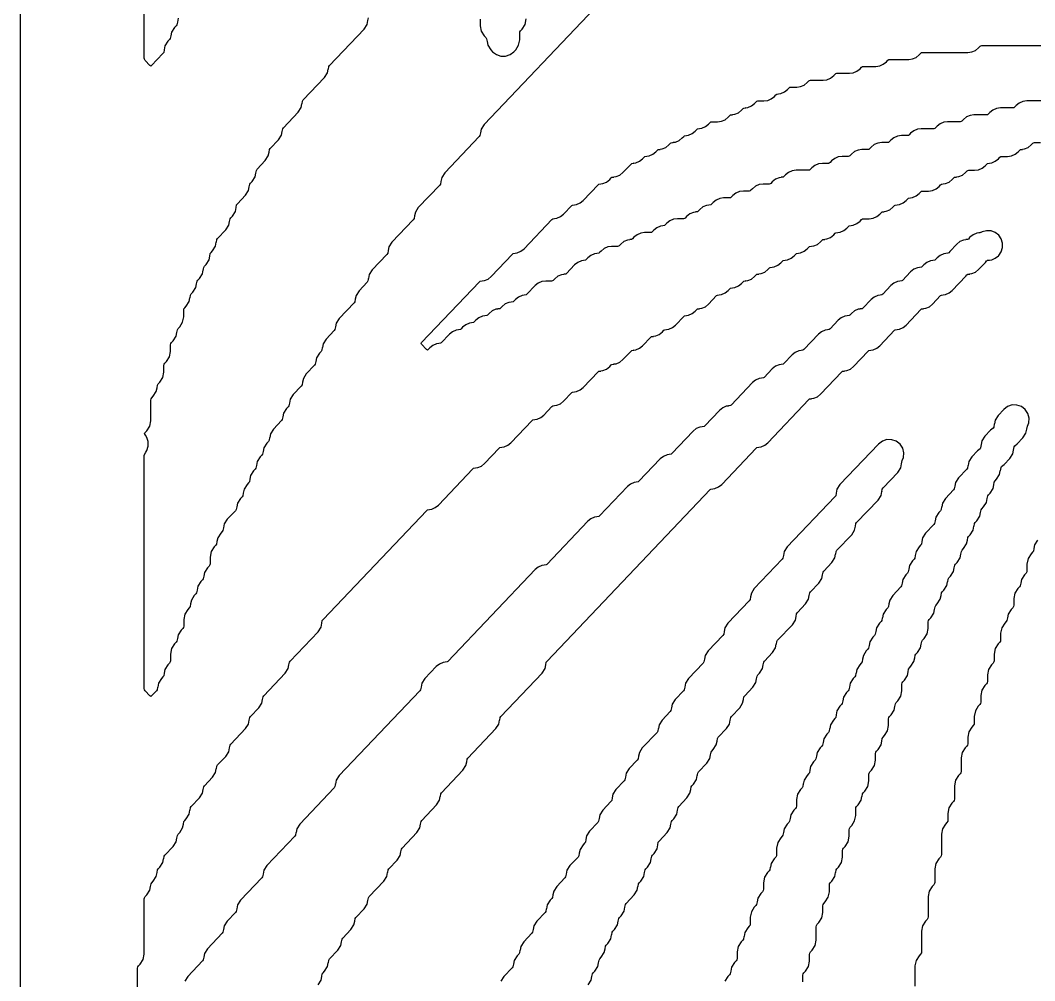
# Model space of a CAD drawing. Header units: millimetres. Extents: x 10 to 410, y 18 to 283.
# Drawn here: x 79 to 113.59, y 83.53 to 116.29 of the extents above; entities that cross this region are included whole.
import ezdxf

# ---------------------------------------------------------------- set-up
doc = ezdxf.new("R2010")
doc.units = ezdxf.units.MM
doc.layers.add('CUT', color=1, linetype='Continuous')

msp = doc.modelspace()

# ---------------------------------------------------------------- linework, layer by layer
at = {"layer": 'CUT'}
msp.add_lwpolyline([(129.134, 147), (121.134, 147), (121.134, 144), (100.134, 144), (100.134, 147), (92.134, 147), (92.134, 144), (79, 144), (79, 24), (92.134, 24), (92.134, 21), (100.134, 21), (100.134, 24), (121.134, 24), (121.134, 21), (129.134, 21), (129.134, 24), (142.2679, 24), (142.2679, 144), (129.134, 144)], close=True, dxfattribs=at)
for points in [[(84.3837, 116.3571), (84.3591, 116.2291), (84.357, 116.2295), (84.3395, 116.1384), (84.3152, 116.1005), (84.261, 116.0435), (84.159, 115.8845), (84.1344, 115.7565), (84.1323, 115.7569), (84.1148, 115.6658), (84.0905, 115.6279), (84.0363, 115.5709), (83.9344, 115.4119), (83.9097, 115.2839), (83.9077, 115.2843), (83.8902, 115.1933), (83.8658, 115.1553), (83.4773, 114.7467), (83.4493, 114.7255), (83.4213, 114.7467), (83.2575, 114.9191), (83.2332, 114.957), (83.2247, 115.0012), (83.2247, 120.1042)], [(98.5788, 116.6884), (94.8203, 112.7355), (94.7183, 112.5765), (94.6937, 112.4485), (94.6917, 112.4489), (94.6741, 112.3578), (94.6498, 112.3199), (93.4723, 111.0815), (93.3703, 110.9225), (93.3457, 110.7945), (93.3437, 110.7949), (93.3261, 110.7038), (93.3018, 110.6659), (92.5736, 109.9), (92.4717, 109.741), (92.4471, 109.613), (92.445, 109.6134), (92.4275, 109.5224), (92.4032, 109.4845), (91.675, 108.7186), (91.573, 108.5596), (91.5484, 108.4316), (91.5463, 108.432), (91.5288, 108.341), (91.5045, 108.303), (91.001, 107.7735), (90.899, 107.6144), (90.8744, 107.4865), (90.8723, 107.4869), (90.8548, 107.3958), (90.8305, 107.3579), (90.5516, 107.0646), (90.4497, 106.9056), (90.4251, 106.7776), (90.423, 106.778), (90.4055, 106.6869), (90.3812, 106.649), (89.8776, 106.1195), (89.7757, 105.9604), (89.7511, 105.8325), (89.749, 105.8328), (89.7315, 105.7418), (89.7072, 105.7039), (89.4283, 105.4106), (89.3263, 105.2516), (89.3017, 105.1236), (89.2997, 105.124), (89.2821, 105.0329), (89.2578, 104.995), (89.2036, 104.938), (89.1017, 104.779), (89.0771, 104.651), (89.075, 104.6514), (89.0575, 104.5604), (89.0332, 104.5224), (88.7543, 104.2292), (88.6523, 104.0701), (88.6277, 103.9422), (88.6257, 103.9426), (88.6081, 103.8515), (88.5838, 103.8136), (88.305, 103.5203), (88.203, 103.3613), (88.1784, 103.2333), (88.1763, 103.2337), (88.1588, 103.1426), (88.1345, 103.1047), (88.0803, 103.0477), (87.9783, 102.8887), (87.9537, 102.7607), (87.9517, 102.7611), (87.9341, 102.6701), (87.9098, 102.6321), (87.631, 102.3389), (87.529, 102.1798), (87.5044, 102.0519), (87.5023, 102.0523), (87.4848, 101.9612), (87.4605, 101.9233), (87.4063, 101.8663), (87.3043, 101.7073), (87.2797, 101.5793), (87.2777, 101.5797), (87.2601, 101.4886), (87.2358, 101.4507), (87.1816, 101.3937), (87.0797, 101.2347), (87.0551, 101.1067), (87.053, 101.1071), (87.0355, 101.0161), (87.0112, 100.9781), (86.957, 100.9211), (86.855, 100.7621), (86.8304, 100.6341), (86.8283, 100.6345), (86.8108, 100.5435), (86.7865, 100.5055), (86.7323, 100.4486), (86.6303, 100.2895), (86.6057, 100.1616), (86.6037, 100.162), (86.5862, 100.0709), (86.5618, 100.033), (86.5076, 99.976), (86.4057, 99.817), (86.3811, 99.689), (86.379, 99.6894), (86.3615, 99.5983), (86.3372, 99.5604), (86.0583, 99.2671), (85.9563, 99.1081), (85.9317, 98.9801), (85.9297, 98.9805), (85.9122, 98.8895), (85.8878, 98.8515), (85.8336, 98.7946), (85.7317, 98.6355), (85.7071, 98.5076), (85.705, 98.508), (85.6875, 98.4169), (85.6632, 98.379), (85.609, 98.322), (85.507, 98.163), (85.4713, 97.9775), (85.4713, 97.7523), (85.4628, 97.708), (85.4385, 97.6701), (85.3843, 97.6131), (85.2824, 97.4541), (85.2577, 97.3261), (85.2557, 97.3265), (85.2382, 97.2355), (85.2138, 97.1975), (85.1596, 97.1405), (85.0577, 96.9815), (85.0331, 96.8535), (85.031, 96.8539), (85.0135, 96.7629), (84.9892, 96.725), (84.935, 96.668), (84.833, 96.5089), (84.8084, 96.381), (84.8063, 96.3814), (84.7888, 96.2903), (84.7645, 96.2524), (84.7103, 96.1954), (84.6084, 96.0364), (84.5727, 95.8509), (84.5727, 95.6257), (84.5642, 95.5815), (84.5398, 95.5435), (84.4856, 95.4865), (84.3837, 95.3275), (84.3591, 95.1995), (84.357, 95.1999), (84.3395, 95.1089), (84.3152, 95.0709), (84.261, 95.014), (84.159, 94.8549), (84.1233, 94.6694), (84.1233, 94.4443), (84.1148, 94.4), (84.0905, 94.3621), (84.0363, 94.3051), (83.9344, 94.1461), (83.9097, 94.0181), (83.9077, 94.0185), (83.8902, 93.9275), (83.8658, 93.8895), (83.8116, 93.8325), (83.7097, 93.6735), (83.6851, 93.5455), (83.683, 93.5459), (83.6655, 93.4549), (83.6412, 93.4169), (83.4773, 93.2446), (83.4493, 93.2234), (83.4213, 93.2446), (83.2575, 93.4169), (83.2332, 93.4549), (83.2247, 93.4991), (83.2247, 101.4376), (83.2332, 101.4818), (83.2832, 101.5599), (83.2804, 101.5617), (83.3206, 101.6194), (83.366, 101.7639), (83.366, 101.9154), (83.3206, 102.0599), (83.2696, 102.1331), (83.2727, 102.1352), (83.2317, 102.1941), (83.2509, 102.2217), (83.3117, 102.2856), (83.4136, 102.4446), (83.4493, 102.6301), (83.4493, 103.3279), (83.4578, 103.3721), (83.4822, 103.4101), (83.5364, 103.467), (83.6383, 103.6261), (83.6629, 103.754), (83.665, 103.7536), (83.6825, 103.8447), (83.7068, 103.8826), (83.761, 103.9396), (83.863, 104.0986), (83.8987, 104.2842), (83.8987, 104.5093), (83.9072, 104.5536), (83.9315, 104.5915), (83.9857, 104.6485), (84.0876, 104.8075), (84.1233, 104.993), (84.1233, 105.2182), (84.1318, 105.2624), (84.1562, 105.3004), (84.2103, 105.3573), (84.3123, 105.5164), (84.3369, 105.6443), (84.339, 105.6439), (84.3565, 105.735), (84.3808, 105.7729), (84.435, 105.8299), (84.537, 105.9889), (84.5727, 106.1744), (84.5727, 106.3996), (84.5812, 106.4439), (84.6055, 106.4818), (84.6597, 106.5388), (84.7616, 106.6978), (84.7863, 106.8258), (84.7883, 106.8254), (84.8058, 106.9164), (84.8302, 106.9544), (84.8843, 107.0113), (84.9863, 107.1704), (85.0109, 107.2983), (85.013, 107.298), (85.0305, 107.389), (85.0548, 107.4269), (85.109, 107.4839), (85.211, 107.6429), (85.2356, 107.7709), (85.2377, 107.7705), (85.2552, 107.8616), (85.2795, 107.8995), (85.3337, 107.9565), (85.4356, 108.1155), (85.4603, 108.2435), (85.4623, 108.2431), (85.4798, 108.3342), (85.5042, 108.3721), (85.5583, 108.4291), (85.6603, 108.5881), (85.6849, 108.7161), (85.687, 108.7157), (85.7045, 108.8067), (85.7288, 108.8447), (86.0077, 109.1379), (86.1096, 109.297), (86.1343, 109.4249), (86.1363, 109.4245), (86.1538, 109.5156), (86.1782, 109.5535), (86.2323, 109.6105), (86.3343, 109.7695), (86.3589, 109.8975), (86.361, 109.8971), (86.3785, 109.9882), (86.4028, 110.0261), (86.6817, 110.3194), (86.7836, 110.4784), (86.8083, 110.6064), (86.8103, 110.606), (86.8278, 110.697), (86.8522, 110.735), (86.9063, 110.7919), (87.0083, 110.951), (87.0329, 111.0789), (87.035, 111.0785), (87.0525, 111.1696), (87.0768, 111.2075), (87.3557, 111.5008), (87.4576, 111.6598), (87.4823, 111.7878), (87.4843, 111.7874), (87.5018, 111.8785), (87.5262, 111.9164), (87.805, 112.2097), (87.907, 112.3687), (87.9316, 112.4967), (87.9337, 112.4963), (87.9512, 112.5873), (87.9755, 112.6253), (88.479, 113.1548), (88.581, 113.3138), (88.6056, 113.4418), (88.6077, 113.4414), (88.6252, 113.5325), (88.6495, 113.5704), (89.3777, 114.3362), (89.4796, 114.4953), (89.5043, 114.6232), (89.5063, 114.6228), (89.5238, 114.7139), (89.5482, 114.7518), (90.7257, 115.9903), (90.8276, 116.1493), (90.8523, 116.2773), (90.8543, 116.2769), (90.8718, 116.3679)], [(94.6827, 116.3237), (94.6827, 116.0985), (94.7183, 115.913), (94.8203, 115.754), (94.8745, 115.697), (94.8988, 115.659), (94.9163, 115.568), (94.9184, 115.5684), (94.943, 115.4404), (95.045, 115.2814), (95.1066, 115.2165), (95.2353, 115.119), (95.3883, 115.0676), (95.5497, 115.0676), (95.7027, 115.119), (95.8313, 115.2165), (95.893, 115.2814), (95.995, 115.4404), (96.0307, 115.6259), (96.0307, 115.8511), (96.0392, 115.8953), (96.0635, 115.9333), (96.1177, 115.9903), (96.2196, 116.1493), (96.2553, 116.3348)], [(113.9701, 113.5359), (113.3198, 113.5359), (113.1864, 113.5177), (113.0626, 113.4646), (112.9575, 113.3804), (112.9039, 113.3241), (112.8788, 113.3039), (112.8468, 113.2996), (112.4212, 113.2996), (112.2877, 113.2814), (112.1639, 113.2283), (112.0588, 113.1441), (112.0053, 113.0878), (111.9801, 113.0676), (111.9481, 113.0633), (111.5225, 113.0633), (111.389, 113.0451), (111.2653, 112.992), (111.1602, 112.9078), (111.1066, 112.8515), (111.0814, 112.8313), (111.0495, 112.827), (110.6238, 112.827), (110.4904, 112.8089), (110.3666, 112.7558), (110.2615, 112.6715), (110.208, 112.6152), (110.1828, 112.5951), (110.1508, 112.5907), (109.7252, 112.5907), (109.5917, 112.5726), (109.4679, 112.5195), (109.3628, 112.4352), (109.3093, 112.3789), (109.2841, 112.3588), (109.2521, 112.3544), (109.0512, 112.3544), (108.9177, 112.3363), (108.7939, 112.2832), (108.6888, 112.199), (108.6353, 112.1427), (108.6101, 112.1225), (108.5781, 112.1181), (108.3772, 112.1181), (108.2437, 112.1), (108.1199, 112.0469), (108.0148, 111.9627), (107.9613, 111.9064), (107.9361, 111.8862), (107.9042, 111.8819), (107.7032, 111.8819), (107.5697, 111.8637), (107.4459, 111.8106), (107.3408, 111.7264), (107.2873, 111.6701), (107.2621, 111.6499), (107.2302, 111.6456), (107.0292, 111.6456), (106.8957, 111.6274), (106.7719, 111.5743), (106.6668, 111.4901), (106.6133, 111.4338), (106.5881, 111.4136), (106.5562, 111.4093), (106.3552, 111.4093), (106.2217, 111.3911), (106.0979, 111.338), (105.9928, 111.2538), (105.9393, 111.1975), (105.9141, 111.1773), (105.8822, 111.173), (105.4565, 111.173), (105.323, 111.1549), (105.1993, 111.1017), (105.0942, 111.0175), (105.0406, 110.9612), (105.0154, 110.9411), (104.95, 110.9322), (104.9504, 110.929), (104.8737, 110.9186), (104.7499, 110.8655), (104.6448, 110.7812), (104.5913, 110.7249), (104.5661, 110.7048), (104.5342, 110.7004), (104.3332, 110.7004), (104.1997, 110.6823), (104.0759, 110.6292), (103.9708, 110.545), (103.9173, 110.4886), (103.8921, 110.4685), (103.8602, 110.4641), (103.6592, 110.4641), (103.5257, 110.446), (103.4019, 110.3929), (103.2968, 110.3087), (103.2433, 110.2524), (103.2181, 110.2322), (103.1862, 110.2278), (102.9852, 110.2278), (102.8517, 110.2097), (102.7279, 110.1566), (102.6228, 110.0724), (102.5693, 110.0161), (102.5441, 109.9959), (102.4786, 109.987), (102.4791, 109.9838), (102.4024, 109.9734), (102.2786, 109.9203), (102.1735, 109.8361), (102.12, 109.7798), (102.0948, 109.7596), (102.0293, 109.7507), (102.0297, 109.7476), (101.953, 109.7371), (101.8293, 109.684), (101.7242, 109.5998), (101.6706, 109.5435), (101.6455, 109.5233), (101.6135, 109.519), (101.4125, 109.519), (101.279, 109.5008), (101.1553, 109.4477), (101.0502, 109.3635), (100.9966, 109.3072), (100.9715, 109.287), (100.906, 109.2781), (100.9064, 109.275), (100.8297, 109.2646), (100.7059, 109.2115), (100.6008, 109.1272), (100.5473, 109.0709), (100.5221, 109.0508), (100.4902, 109.0464), (100.2892, 109.0464), (100.1557, 109.0283), (100.0319, 108.9752), (99.9268, 108.8909), (99.8733, 108.8346), (99.8481, 108.8145), (99.7826, 108.8056), (99.7831, 108.8024), (99.7064, 108.792), (99.5826, 108.7389), (99.4775, 108.6547), (99.424, 108.5984), (99.3988, 108.5782), (99.3668, 108.5738), (99.1658, 108.5738), (99.0324, 108.5557), (98.9086, 108.5026), (98.8035, 108.4184), (98.75, 108.3621), (98.7248, 108.3419), (98.6593, 108.333), (98.6597, 108.3298), (98.5831, 108.3194), (98.4593, 108.2663), (98.3542, 108.1821), (98.3006, 108.1258), (98.2755, 108.1056), (98.21, 108.0967), (98.2104, 108.0935), (98.1337, 108.0831), (98.0099, 108.03), (97.9048, 107.9458), (97.6266, 107.6532), (97.6015, 107.633), (97.536, 107.6241), (97.5364, 107.621), (97.4597, 107.6106), (97.3359, 107.5574), (97.2308, 107.4732), (97.1773, 107.4169), (97.1521, 107.3967), (97.1202, 107.3924), (96.9192, 107.3924), (96.7857, 107.3743), (96.6619, 107.3212), (96.5568, 107.2369), (96.2786, 106.9443), (96.2535, 106.9242), (96.188, 106.9153), (96.1884, 106.9121), (96.1117, 106.9017), (95.9879, 106.8486), (95.8828, 106.7644), (95.8293, 106.7081), (95.8041, 106.6879), (95.7386, 106.679), (95.7391, 106.6758), (95.6624, 106.6654), (95.5386, 106.6123), (95.4335, 106.5281), (95.38, 106.4718), (95.3548, 106.4516), (95.2893, 106.4427), (95.2897, 106.4395), (95.2131, 106.4291), (95.0893, 106.376), (94.9842, 106.2918), (94.9306, 106.2355), (94.9055, 106.2153), (94.84, 106.2064), (94.8404, 106.2033), (94.7637, 106.1928), (94.6399, 106.1397), (94.5348, 106.0555), (94.4813, 105.9992), (94.4561, 105.979), (94.3906, 105.9701), (94.3911, 105.967), (94.3144, 105.9565), (94.1906, 105.9034), (94.0855, 105.8192), (94.032, 105.7629), (94.0068, 105.7427), (93.9413, 105.7338), (93.9417, 105.7307), (93.8651, 105.7203), (93.7413, 105.6671), (93.6362, 105.5829), (93.358, 105.2903), (93.3328, 105.2702), (93.2673, 105.2613), (93.2677, 105.2581), (93.1911, 105.2477), (93.0673, 105.1946), (92.9622, 105.1104), (92.9133, 105.059), (92.8853, 105.0378), (92.8573, 105.059), (92.6869, 105.2382), (92.6677, 105.2658), (92.6869, 105.2934), (94.6593, 107.3679), (94.6845, 107.3881), (94.75, 107.397), (94.7496, 107.4001), (94.8263, 107.4105), (94.95, 107.4637), (95.0551, 107.5479), (95.7827, 108.313), (95.8079, 108.3332), (95.8733, 108.3421), (95.8729, 108.3453), (95.9496, 108.3557), (96.0734, 108.4088), (96.1785, 108.493), (97.1307, 109.4945), (97.1559, 109.5146), (97.2213, 109.5235), (97.2209, 109.5267), (97.2976, 109.5371), (97.4214, 109.5902), (97.5265, 109.6745), (97.8047, 109.967), (97.8299, 109.9872), (97.8953, 109.9961), (97.8949, 109.9993), (97.9716, 110.0097), (98.0954, 110.0628), (98.2005, 110.147), (98.7033, 110.6759), (98.7285, 110.6961), (98.794, 110.705), (98.7936, 110.7081), (98.8703, 110.7186), (98.994, 110.7717), (99.0991, 110.8559), (99.1527, 110.9122), (99.1778, 110.9324), (99.2433, 110.9413), (99.2429, 110.9444), (99.3196, 110.9549), (99.4434, 111.008), (99.5485, 111.0922), (99.8267, 111.3848), (99.8518, 111.4049), (99.9173, 111.4138), (99.9169, 111.417), (99.9936, 111.4274), (100.1174, 111.4805), (100.2225, 111.5648), (100.276, 111.6211), (100.3012, 111.6412), (100.3667, 111.6501), (100.3662, 111.6533), (100.4429, 111.6637), (100.5667, 111.7168), (100.6718, 111.801), (100.7253, 111.8573), (100.7505, 111.8775), (100.816, 111.8864), (100.8156, 111.8896), (100.8923, 111.9), (101.016, 111.9531), (101.1211, 112.0373), (101.1747, 112.0936), (101.1998, 112.1138), (101.2653, 112.1227), (101.2649, 112.1259), (101.3416, 112.1363), (101.4654, 112.1894), (101.5705, 112.2736), (101.624, 112.3299), (101.6492, 112.3501), (101.7147, 112.359), (101.7142, 112.3621), (101.7909, 112.3726), (101.9147, 112.4257), (102.0198, 112.5099), (102.0733, 112.5662), (102.0985, 112.5864), (102.164, 112.5953), (102.1636, 112.5984), (102.2402, 112.6089), (102.364, 112.662), (102.4691, 112.7462), (102.5227, 112.8025), (102.5478, 112.8227), (102.5798, 112.827), (102.7808, 112.827), (102.9142, 112.8451), (103.038, 112.8983), (103.1431, 112.9825), (103.1967, 113.0388), (103.2218, 113.0589), (103.2873, 113.0678), (103.2869, 113.071), (103.3636, 113.0814), (103.4874, 113.1345), (103.5925, 113.2188), (103.646, 113.2751), (103.6712, 113.2952), (103.7367, 113.3041), (103.7362, 113.3073), (103.8129, 113.3177), (103.9367, 113.3708), (104.0418, 113.455), (104.0953, 113.5114), (104.1205, 113.5315), (104.1525, 113.5359), (104.3535, 113.5359), (104.4869, 113.554), (104.6107, 113.6071), (104.7158, 113.6913), (104.7693, 113.7476), (104.7945, 113.7678), (104.86, 113.7767), (104.8596, 113.7799), (104.9362, 113.7903), (105.06, 113.8434), (105.1651, 113.9276), (105.2187, 113.9839), (105.2438, 114.0041), (105.2758, 114.0084), (105.4768, 114.0084), (105.6102, 114.0266), (105.734, 114.0797), (105.8391, 114.1639), (105.8927, 114.2202), (105.9178, 114.2404), (105.9498, 114.2447), (106.3755, 114.2447), (106.5089, 114.2629), (106.6327, 114.316), (106.7378, 114.4002), (106.7913, 114.4565), (106.8165, 114.4767), (106.8485, 114.481), (107.2741, 114.481), (107.4076, 114.4992), (107.5314, 114.5523), (107.6365, 114.6365), (107.69, 114.6928), (107.7152, 114.713), (107.7471, 114.7173), (108.1728, 114.7173), (108.3062, 114.7354), (108.43, 114.7885), (108.5351, 114.8728), (108.5887, 114.9291), (108.6138, 114.9492), (108.6458, 114.9536), (109.2961, 114.9536), (109.4296, 114.9717), (109.5534, 115.0248), (109.6585, 115.1091), (109.712, 115.1654), (109.7372, 115.1855), (109.7691, 115.1899), (111.3181, 115.1899), (111.4516, 115.208), (111.5754, 115.2611), (111.6805, 115.3453), (111.734, 115.4016), (111.7592, 115.4218), (111.7911, 115.4262), (113.9701, 115.4262)], [(83, 81.4485), (83, 83.9523), (83.0085, 83.9966), (83.0328, 84.0345), (83.087, 84.0915), (83.189, 84.2505), (83.2247, 84.436), (83.2247, 86.3152), (83.2332, 86.3595), (83.2575, 86.3974), (83.3117, 86.4544), (83.4136, 86.6134), (83.4383, 86.7414), (83.4403, 86.741), (83.4578, 86.832), (83.4822, 86.87), (83.5364, 86.927), (83.6383, 87.086), (83.6629, 87.214), (83.665, 87.2136), (83.6825, 87.3046), (83.7068, 87.3426), (83.761, 87.3995), (83.863, 87.5586), (83.8876, 87.6865), (83.8897, 87.6861), (83.9072, 87.7772), (83.9315, 87.8151), (84.2103, 88.1084), (84.3123, 88.2674), (84.3369, 88.3954), (84.339, 88.395), (84.3565, 88.4861), (84.3808, 88.524), (84.435, 88.581), (84.537, 88.74), (84.5616, 88.868), (84.5637, 88.8676), (84.5812, 88.9586), (84.6055, 88.9966), (84.6597, 89.0535), (84.7616, 89.2126), (84.7863, 89.3405), (84.7883, 89.3401), (84.8058, 89.4312), (84.8302, 89.4691), (85.109, 89.7624), (85.211, 89.9214), (85.2356, 90.0494), (85.2377, 90.049), (85.2552, 90.1401), (85.2795, 90.178), (85.5583, 90.4713), (85.6603, 90.6303), (85.6849, 90.7583), (85.687, 90.7579), (85.7045, 90.8489), (85.7288, 90.8869), (86.0077, 91.1801), (86.1096, 91.3392), (86.1343, 91.4671), (86.1363, 91.4667), (86.1538, 91.5578), (86.1782, 91.5957), (86.6817, 92.1253), (86.7836, 92.2843), (86.8083, 92.4123), (86.8103, 92.4119), (86.8278, 92.5029), (86.8522, 92.5409), (87.131, 92.8341), (87.233, 92.9932), (87.2576, 93.1211), (87.2597, 93.1207), (87.2772, 93.2118), (87.3015, 93.2497), (88.0297, 94.0156), (88.1316, 94.1746), (88.1563, 94.3026), (88.1583, 94.3022), (88.1758, 94.3932), (88.2002, 94.4312), (89.153, 95.4333), (89.255, 95.5923), (89.2796, 95.7203), (89.2817, 95.7199), (89.2992, 95.8109), (89.3235, 95.8489), (92.862, 99.5704), (92.8872, 99.5906), (92.9527, 99.5995), (92.9522, 99.6027), (93.0289, 99.6131), (93.1527, 99.6662), (93.2578, 99.7504), (94.4347, 100.9881), (94.4599, 101.0083), (94.5253, 101.0172), (94.5249, 101.0204), (94.6016, 101.0308), (94.7254, 101.0839), (94.8305, 101.1681), (95.3333, 101.697), (95.3585, 101.7172), (95.424, 101.7261), (95.4236, 101.7292), (95.5003, 101.7397), (95.624, 101.7928), (95.7291, 101.877), (96.4567, 102.6422), (96.4819, 102.6623), (96.5473, 102.6712), (96.5469, 102.6744), (96.6236, 102.6848), (96.7474, 102.7379), (96.8525, 102.8221), (97.1307, 103.1147), (97.1559, 103.1349), (97.2213, 103.1438), (97.2209, 103.147), (97.2976, 103.1574), (97.4214, 103.2105), (97.5265, 103.2947), (97.8047, 103.5873), (97.8299, 103.6075), (97.8953, 103.6164), (97.8949, 103.6195), (97.9716, 103.63), (98.0954, 103.6831), (98.2005, 103.7673), (98.7033, 104.2962), (98.7285, 104.3163), (98.794, 104.3252), (98.7936, 104.3284), (98.8703, 104.3388), (98.994, 104.3919), (99.0991, 104.4761), (99.1527, 104.5324), (99.1778, 104.5526), (99.2433, 104.5615), (99.2429, 104.5647), (99.3196, 104.5751), (99.4434, 104.6282), (99.5485, 104.7124), (99.8267, 105.005), (99.8518, 105.0252), (99.9173, 105.0341), (99.9169, 105.0373), (99.9936, 105.0477), (100.1174, 105.1008), (100.2225, 105.185), (100.5007, 105.4776), (100.5258, 105.4978), (100.5913, 105.5067), (100.5909, 105.5098), (100.6676, 105.5203), (100.7914, 105.5734), (100.8965, 105.6576), (100.95, 105.7139), (100.9752, 105.7341), (101.0407, 105.743), (101.0402, 105.7461), (101.1169, 105.7565), (101.2407, 105.8096), (101.3458, 105.8939), (101.624, 106.1865), (101.6492, 106.2066), (101.7147, 106.2155), (101.7142, 106.2187), (101.7909, 106.2291), (101.9147, 106.2822), (102.0198, 106.3664), (102.0733, 106.4227), (102.0985, 106.4429), (102.164, 106.4518), (102.1636, 106.455), (102.2402, 106.4654), (102.364, 106.5185), (102.4691, 106.6027), (102.7473, 106.8953), (102.7725, 106.9155), (102.838, 106.9244), (102.8376, 106.9275), (102.9142, 106.938), (103.038, 106.9911), (103.1431, 107.0753), (103.1967, 107.1316), (103.2218, 107.1518), (103.2873, 107.1607), (103.2869, 107.1638), (103.3636, 107.1743), (103.4874, 107.2274), (103.5925, 107.3116), (103.646, 107.3679), (103.6712, 107.3881), (103.7367, 107.397), (103.7362, 107.4001), (103.8129, 107.4105), (103.9367, 107.4637), (104.0418, 107.5479), (104.0953, 107.6042), (104.1205, 107.6243), (104.186, 107.6332), (104.1856, 107.6364), (104.2622, 107.6468), (104.386, 107.6999), (104.4911, 107.7842), (104.5447, 107.8405), (104.5698, 107.8606), (104.6353, 107.8695), (104.6349, 107.8727), (104.7116, 107.8831), (104.8354, 107.9362), (104.9405, 108.0204), (104.994, 108.0768), (105.0192, 108.0969), (105.0847, 108.1058), (105.0842, 108.109), (105.1609, 108.1194), (105.2847, 108.1725), (105.3898, 108.2567), (105.4433, 108.313), (105.4685, 108.3332), (105.534, 108.3421), (105.5336, 108.3453), (105.6102, 108.3557), (105.734, 108.4088), (105.8391, 108.493), (105.8927, 108.5493), (105.9178, 108.5695), (105.9833, 108.5784), (105.9829, 108.5816), (106.0596, 108.592), (106.1834, 108.6451), (106.2885, 108.7293), (106.342, 108.7856), (106.3672, 108.8058), (106.4327, 108.8147), (106.4322, 108.8178), (106.5089, 108.8283), (106.6327, 108.8814), (106.7378, 108.9656), (106.7913, 109.0219), (106.8165, 109.0421), (106.882, 109.051), (106.8816, 109.0541), (106.9582, 109.0646), (107.082, 109.1177), (107.1871, 109.2019), (107.2407, 109.2582), (107.2658, 109.2784), (107.3313, 109.2873), (107.3309, 109.2904), (107.4076, 109.3008), (107.5314, 109.3539), (107.6365, 109.4382), (107.69, 109.4945), (107.7152, 109.5146), (107.7471, 109.519), (107.9481, 109.519), (108.0816, 109.5371), (108.2054, 109.5902), (108.3105, 109.6745), (108.364, 109.7308), (108.3892, 109.7509), (108.4547, 109.7598), (108.4542, 109.763), (108.5309, 109.7734), (108.6547, 109.8265), (108.7598, 109.9107), (108.8133, 109.967), (108.8385, 109.9872), (108.904, 109.9961), (108.9036, 109.9993), (108.9802, 110.0097), (109.104, 110.0628), (109.2091, 110.147), (109.2627, 110.2033), (109.2878, 110.2235), (109.3533, 110.2324), (109.3529, 110.2356), (109.4296, 110.246), (109.5534, 110.2991), (109.6585, 110.3833), (109.712, 110.4396), (109.7372, 110.4598), (109.7691, 110.4641), (109.9701, 110.4641), (110.1036, 110.4823), (110.2274, 110.5354), (110.3325, 110.6196), (110.386, 110.6759), (110.4112, 110.6961), (110.4767, 110.705), (110.4762, 110.7081), (110.5529, 110.7186), (110.6767, 110.7717), (110.7818, 110.8559), (110.8353, 110.9122), (110.8605, 110.9324), (110.926, 110.9413), (110.9256, 110.9444), (111.0022, 110.9549), (111.126, 111.008), (111.2311, 111.0922), (111.2847, 111.1485), (111.3098, 111.1687), (111.3418, 111.173), (111.5428, 111.173), (111.6762, 111.1911), (111.8, 111.2442), (111.9051, 111.3285), (111.9587, 111.3848), (111.9838, 111.4049), (112.0493, 111.4138), (112.0489, 111.417), (112.1256, 111.4274), (112.2494, 111.4805), (112.3545, 111.5648), (112.408, 111.6211), (112.4332, 111.6412), (112.4651, 111.6456), (112.6661, 111.6456), (112.7996, 111.6637), (112.9234, 111.7168), (113.0285, 111.801), (113.082, 111.8573), (113.1072, 111.8775), (113.1727, 111.8864), (113.1722, 111.8896), (113.2489, 111.9), (113.3727, 111.9531), (113.4778, 112.0373), (113.5313, 112.0936), (113.5565, 112.1138), (113.5885, 112.1181), (113.7894, 112.1181)], [(89.153, 83.3827), (89.255, 83.5417), (89.2796, 83.6697), (89.2817, 83.6693), (89.2992, 83.7603), (89.3235, 83.7982), (89.3777, 83.8552), (89.4796, 84.0143), (89.5043, 84.1422), (89.5063, 84.1418), (89.5238, 84.2329), (89.5482, 84.2708), (89.827, 84.5641), (89.929, 84.7231), (89.9536, 84.8511), (89.9557, 84.8507), (89.9732, 84.9417), (89.9975, 84.9797), (90.2763, 85.273), (90.3783, 85.432), (90.4029, 85.56), (90.405, 85.5596), (90.4225, 85.6506), (90.4468, 85.6885), (90.7257, 85.9818), (90.8276, 86.1408), (90.8523, 86.2688), (90.8543, 86.2684), (90.8718, 86.3595), (90.8962, 86.3974), (91.3997, 86.927), (91.5016, 87.086), (91.5263, 87.214), (91.5283, 87.2136), (91.5458, 87.3046), (91.5702, 87.3426), (91.849, 87.6358), (91.951, 87.7948), (91.9756, 87.9228), (91.9777, 87.9224), (91.9952, 88.0135), (92.0195, 88.0514), (92.523, 88.581), (92.625, 88.74), (92.6496, 88.868), (92.6517, 88.8676), (92.6692, 88.9586), (92.6935, 88.9966), (93.197, 89.5261), (93.299, 89.6851), (93.3236, 89.8131), (93.3257, 89.8127), (93.3432, 89.9038), (93.3675, 89.9417), (94.0957, 90.7076), (94.1976, 90.8666), (94.2223, 90.9946), (94.2243, 90.9942), (94.2418, 91.0852), (94.2662, 91.1231), (95.219, 92.1253), (95.321, 92.2843), (95.3456, 92.4123), (95.3477, 92.4119), (95.3652, 92.5029), (95.3895, 92.5409), (96.7917, 94.0156), (96.8936, 94.1746), (96.9183, 94.3026), (96.9203, 94.3022), (96.9378, 94.3932), (96.9622, 94.4312), (102.5227, 100.2793), (102.5478, 100.2995), (102.6133, 100.3084), (102.6129, 100.3115), (102.6896, 100.3219), (102.8134, 100.375), (102.9185, 100.4593), (104.0953, 101.697), (104.1205, 101.7172), (104.186, 101.7261), (104.1856, 101.7292), (104.2622, 101.7397), (104.386, 101.7928), (104.4911, 101.877), (105.8927, 103.351), (105.9178, 103.3712), (105.9833, 103.3801), (105.9829, 103.3832), (106.0596, 103.3937), (106.1834, 103.4468), (106.2885, 103.531), (107.016, 104.2962), (107.0412, 104.3163), (107.1067, 104.3252), (107.1062, 104.3284), (107.1829, 104.3388), (107.3067, 104.3919), (107.4118, 104.4761), (107.9147, 105.005), (107.9398, 105.0252), (108.0053, 105.0341), (108.0049, 105.0373), (108.0816, 105.0477), (108.2054, 105.1008), (108.3105, 105.185), (108.8133, 105.7139), (108.8385, 105.7341), (108.904, 105.743), (108.9036, 105.7461), (108.9802, 105.7565), (109.104, 105.8096), (109.2091, 105.8939), (109.712, 106.4227), (109.7372, 106.4429), (109.8027, 106.4518), (109.8022, 106.455), (109.8789, 106.4654), (110.0027, 106.5185), (110.1078, 106.6027), (110.386, 106.8953), (110.4112, 106.9155), (110.4767, 106.9244), (110.4762, 106.9275), (110.5529, 106.938), (110.6767, 106.9911), (110.7818, 107.0753), (111.242, 107.5593), (111.2779, 107.6108), (111.3092, 107.6243), (111.3753, 107.6332), (111.3749, 107.6364), (111.4516, 107.6468), (111.5754, 107.6999), (111.6805, 107.7842), (111.916, 108.0319), (111.9519, 108.0834), (111.9627, 108.088), (111.9836, 108.1013), (111.9921, 108.1013), (112.021, 108.1052), (112.0411, 108.1047), (112.0493, 108.1058), (112.0489, 108.109), (112.1256, 108.1194), (112.2494, 108.1725), (112.3545, 108.2567), (112.3653, 108.2682), (112.4519, 108.3924), (112.4972, 108.5369), (112.4972, 108.6884), (112.4519, 108.8329), (112.3654, 108.9572), (112.2457, 109.0499), (112.1037, 109.1025), (111.9524, 109.1101), (111.8058, 109.0722), (111.7766, 109.0596), (111.7557, 109.0464), (111.7472, 109.0464), (111.7183, 109.0425), (111.6982, 109.043), (111.69, 109.0419), (111.6904, 109.0387), (111.6137, 109.0283), (111.4899, 108.9752), (111.3848, 108.8909), (111.3739, 108.8795), (111.3381, 108.828), (111.3067, 108.8146), (111.2406, 108.8056), (111.2411, 108.8024), (111.1644, 108.792), (111.0406, 108.7389), (110.9355, 108.6547), (110.6999, 108.4069), (110.6641, 108.3554), (110.6327, 108.342), (110.5666, 108.333), (110.5671, 108.3298), (110.4904, 108.3194), (110.3666, 108.2663), (110.2615, 108.1821), (110.208, 108.1258), (110.1828, 108.1056), (110.1173, 108.0967), (110.1177, 108.0935), (110.041, 108.0831), (109.9173, 108.03), (109.8122, 107.9458), (109.7586, 107.8895), (109.7334, 107.8693), (109.668, 107.8604), (109.6684, 107.8573), (109.5917, 107.8468), (109.4679, 107.7937), (109.3628, 107.7095), (109.0846, 107.4169), (109.0594, 107.3967), (108.994, 107.3878), (108.9944, 107.3847), (108.9177, 107.3743), (108.7939, 107.3212), (108.6888, 107.2369), (108.4106, 106.9443), (108.3854, 106.9242), (108.32, 106.9153), (108.3204, 106.9121), (108.2437, 106.9017), (108.1199, 106.8486), (108.0148, 106.7644), (107.7366, 106.4718), (107.7114, 106.4516), (107.646, 106.4427), (107.6464, 106.4395), (107.5697, 106.4291), (107.4459, 106.376), (107.3408, 106.2918), (107.2873, 106.2355), (107.2621, 106.2153), (107.1966, 106.2064), (107.1971, 106.2033), (107.1204, 106.1928), (106.9966, 106.1397), (106.8915, 106.0555), (106.6133, 105.7629), (106.5881, 105.7427), (106.5226, 105.7338), (106.5231, 105.7307), (106.4464, 105.7203), (106.3226, 105.6671), (106.2175, 105.5829), (105.7146, 105.0541), (105.6894, 105.0339), (105.624, 105.025), (105.6244, 105.0218), (105.5477, 105.0114), (105.4239, 104.9583), (105.3188, 104.8741), (105.0406, 104.5815), (105.0154, 104.5613), (104.95, 104.5524), (104.9504, 104.5492), (104.8737, 104.5388), (104.7499, 104.4857), (104.6448, 104.4015), (104.3666, 104.1089), (104.3414, 104.0887), (104.276, 104.0798), (104.2764, 104.0767), (104.1997, 104.0662), (104.0759, 104.0131), (103.9708, 103.9289), (103.2433, 103.1638), (103.2181, 103.1436), (103.1526, 103.1347), (103.1531, 103.1315), (103.0764, 103.1211), (102.9526, 103.068), (102.8475, 102.9838), (102.3446, 102.4549), (102.3195, 102.4347), (102.254, 102.4258), (102.2544, 102.4227), (102.1777, 102.4122), (102.0539, 102.3591), (101.9488, 102.2749), (101.2213, 101.5097), (101.1961, 101.4896), (101.1306, 101.4807), (101.1311, 101.4775), (101.0544, 101.4671), (100.9306, 101.414), (100.8255, 101.3298), (100.098, 100.5646), (100.0728, 100.5444), (100.0073, 100.5355), (100.0077, 100.5324), (99.9311, 100.5219), (99.8073, 100.4688), (99.7022, 100.3846), (98.75, 99.3832), (98.7248, 99.363), (98.6593, 99.3541), (98.6597, 99.3509), (98.5831, 99.3405), (98.4593, 99.2874), (98.3542, 99.2032), (96.9526, 97.7292), (96.9275, 97.709), (96.862, 97.7001), (96.8624, 97.6969), (96.7857, 97.6865), (96.6619, 97.6334), (96.5568, 97.5492), (93.5826, 94.4211), (93.5575, 94.401), (93.492, 94.3921), (93.4924, 94.3889), (93.4157, 94.3785), (93.2919, 94.3254), (93.1868, 94.2412), (92.7983, 93.8325), (92.6963, 93.6735), (92.6717, 93.5455), (92.6697, 93.5459), (92.6521, 93.4549), (92.6278, 93.4169), (89.8776, 90.5245), (89.7757, 90.3655), (89.7511, 90.2375), (89.749, 90.2379), (89.7315, 90.1469), (89.7072, 90.1089), (88.5296, 88.8705), (88.4277, 88.7115), (88.4031, 88.5835), (88.401, 88.5839), (88.3835, 88.4929), (88.3592, 88.4549), (87.4063, 87.4528), (87.3043, 87.2938), (87.2797, 87.1658), (87.2777, 87.1662), (87.2601, 87.0751), (87.2358, 87.0372), (86.5076, 86.2714), (86.4057, 86.1123), (86.3811, 85.9844), (86.379, 85.9847), (86.3615, 85.8937), (86.3372, 85.8558), (86.0583, 85.5625), (85.9563, 85.4035), (85.9317, 85.2755), (85.9297, 85.2759), (85.9122, 85.1848), (85.8878, 85.1469), (85.3843, 84.6173), (85.2824, 84.4583), (85.2577, 84.3303), (85.2557, 84.3307), (85.2382, 84.2397), (85.2138, 84.2018), (84.7103, 83.6722), (84.6084, 83.5132)], [(105.6913, 83.4909), (105.6913, 83.7161), (105.6998, 83.7603), (105.7242, 83.7982), (105.7783, 83.8552), (105.8803, 84.0143), (105.916, 84.1998), (105.916, 84.4249), (105.9245, 84.4692), (105.9488, 84.5071), (106.003, 84.5641), (106.105, 84.7231), (106.1406, 84.9086), (106.1406, 85.3701), (106.1492, 85.4143), (106.1735, 85.4523), (106.2277, 85.5092), (106.3296, 85.6683), (106.3653, 85.8538), (106.3653, 86.0789), (106.3738, 86.1232), (106.3981, 86.1611), (106.4523, 86.2181), (106.5543, 86.3771), (106.59, 86.5626), (106.59, 86.7878), (106.5985, 86.832), (106.6228, 86.87), (106.677, 86.927), (106.779, 87.086), (106.8036, 87.214), (106.8056, 87.2136), (106.8232, 87.3046), (106.8475, 87.3426), (106.9017, 87.3995), (107.0036, 87.5586), (107.0393, 87.7441), (107.0393, 87.9692), (107.0478, 88.0135), (107.0721, 88.0514), (107.1263, 88.1084), (107.2283, 88.2674), (107.264, 88.4529), (107.264, 88.6781), (107.2725, 88.7223), (107.2968, 88.7603), (107.351, 88.8173), (107.453, 88.9763), (107.4886, 89.1618), (107.4886, 89.3869), (107.4972, 89.4312), (107.5215, 89.4691), (107.5757, 89.5261), (107.6776, 89.6851), (107.7022, 89.8131), (107.7043, 89.8127), (107.7218, 89.9038), (107.7461, 89.9417), (107.8003, 89.9987), (107.9023, 90.1577), (107.938, 90.3432), (107.938, 90.5684), (107.9465, 90.6126), (107.9708, 90.6506), (108.025, 90.7076), (108.127, 90.8666), (108.1626, 91.0521), (108.1626, 91.2772), (108.1712, 91.3215), (108.1955, 91.3594), (108.2497, 91.4164), (108.3516, 91.5754), (108.3762, 91.7034), (108.3783, 91.703), (108.3958, 91.7941), (108.4201, 91.832), (108.4743, 91.889), (108.5763, 92.048), (108.612, 92.2335), (108.612, 92.4587), (108.6205, 92.5029), (108.6448, 92.5409), (108.699, 92.5978), (108.801, 92.7569), (108.8256, 92.8848), (108.8276, 92.8844), (108.8452, 92.9755), (108.8695, 93.0134), (108.9237, 93.0704), (109.0256, 93.2294), (109.0613, 93.415), (109.0613, 93.6401), (109.0698, 93.6844), (109.0941, 93.7223), (109.1483, 93.7793), (109.2503, 93.9383), (109.2749, 94.0663), (109.277, 94.0659), (109.2945, 94.1569), (109.3188, 94.1949), (109.373, 94.2519), (109.475, 94.4109), (109.4996, 94.5389), (109.5016, 94.5385), (109.5192, 94.6295), (109.5435, 94.6674), (109.5977, 94.7244), (109.6996, 94.8835), (109.7242, 95.0114), (109.7263, 95.011), (109.7438, 95.1021), (109.7681, 95.14), (109.8223, 95.197), (109.9243, 95.356), (109.96, 95.5415), (109.96, 95.7667), (109.9685, 95.8109), (109.9928, 95.8489), (110.047, 95.9059), (110.149, 96.0649), (110.1736, 96.1929), (110.1756, 96.1925), (110.1932, 96.2835), (110.2175, 96.3215), (110.2717, 96.3784), (110.3736, 96.5375), (110.3982, 96.6654), (110.4003, 96.665), (110.4178, 96.7561), (110.4421, 96.794), (110.4963, 96.851), (110.5983, 97.01), (110.6229, 97.138), (110.625, 97.1376), (110.6425, 97.2287), (110.6668, 97.2666), (110.721, 97.3236), (110.823, 97.4826), (110.8476, 97.6106), (110.8496, 97.6102), (110.8672, 97.7012), (110.8915, 97.7392), (110.9457, 97.7962), (111.0476, 97.9552), (111.0722, 98.0832), (111.0743, 98.0828), (111.0918, 98.1738), (111.1161, 98.2118), (111.1703, 98.2687), (111.2723, 98.4278), (111.2969, 98.5557), (111.299, 98.5553), (111.3165, 98.6464), (111.3408, 98.6843), (111.395, 98.7413), (111.497, 98.9003), (111.5216, 99.0283), (111.5236, 99.0279), (111.5412, 99.119), (111.5655, 99.1569), (111.6197, 99.2139), (111.7216, 99.3729), (111.7462, 99.5009), (111.7483, 99.5005), (111.7658, 99.5915), (111.7901, 99.6295), (111.8443, 99.6865), (111.9463, 99.8455), (111.9709, 99.9735), (111.973, 99.9731), (111.9905, 100.0641), (112.0148, 100.102), (112.069, 100.159), (112.171, 100.3181), (112.1956, 100.446), (112.1976, 100.4456), (112.2152, 100.5367), (112.2395, 100.5746), (112.2937, 100.6316), (112.3956, 100.7906), (112.4202, 100.9186), (112.4223, 100.9182), (112.4441, 101.0314), (112.4604, 101.0692), (112.548, 101.1354), (112.743, 101.3405), (112.845, 101.4995), (112.8696, 101.6275), (112.8716, 101.6271), (112.8934, 101.7402), (112.9097, 101.7781), (112.9974, 101.8443), (113.1923, 102.0493), (113.2943, 102.2084), (113.3189, 102.3363), (113.321, 102.3359), (113.3427, 102.4491), (113.387, 102.552), (113.3998, 102.7148), (113.3594, 102.873), (113.2703, 103.0097), (113.1418, 103.1105), (112.9878, 103.1645), (112.8246, 103.166), (112.6695, 103.1148), (112.5393, 103.0165), (112.3443, 102.8114), (112.2423, 102.6524), (112.2177, 102.5244), (112.2156, 102.5248), (112.1939, 102.4117), (112.1776, 102.3738), (112.0899, 102.3076), (111.895, 102.1026), (111.793, 101.9435), (111.7684, 101.8156), (111.7663, 101.816), (111.7445, 101.7028), (111.7283, 101.6649), (111.6406, 101.5988), (111.4456, 101.3937), (111.3437, 101.2347), (111.319, 101.1067), (111.317, 101.1071), (111.2995, 101.0161), (111.2751, 100.9781), (110.9963, 100.6849), (110.8943, 100.5258), (110.8697, 100.3979), (110.8676, 100.3983), (110.8501, 100.3072), (110.8258, 100.2693), (110.547, 99.976), (110.445, 99.817), (110.4204, 99.689), (110.4183, 99.6894), (110.4008, 99.5983), (110.3765, 99.5604), (110.3223, 99.5034), (110.2203, 99.3444), (110.1957, 99.2164), (110.1936, 99.2168), (110.1761, 99.1258), (110.1518, 99.0878), (109.873, 98.7946), (109.771, 98.6355), (109.7464, 98.5076), (109.7443, 98.508), (109.7268, 98.4169), (109.7025, 98.379), (109.6483, 98.322), (109.5463, 98.163), (109.5217, 98.035), (109.5196, 98.0354), (109.5021, 97.9443), (109.4778, 97.9064), (109.4236, 97.8494), (109.3217, 97.6904), (109.297, 97.5624), (109.295, 97.5628), (109.2775, 97.4718), (109.2531, 97.4338), (109.199, 97.3768), (109.097, 97.2178), (109.0724, 97.0898), (109.0703, 97.0902), (109.0528, 96.9992), (109.0285, 96.9612), (108.7496, 96.668), (108.6477, 96.5089), (108.623, 96.381), (108.621, 96.3814), (108.6035, 96.2903), (108.5791, 96.2524), (108.525, 96.1954), (108.423, 96.0364), (108.3984, 95.9084), (108.3963, 95.9088), (108.3788, 95.8177), (108.3545, 95.7798), (108.3003, 95.7228), (108.1983, 95.5638), (108.1737, 95.4358), (108.1716, 95.4362), (108.1541, 95.3452), (108.1298, 95.3072), (108.0756, 95.2503), (107.9737, 95.0912), (107.949, 94.9633), (107.947, 94.9637), (107.9295, 94.8726), (107.9051, 94.8347), (107.851, 94.7777), (107.749, 94.6187), (107.7244, 94.4907), (107.7223, 94.4911), (107.7048, 94.4), (107.6805, 94.3621), (107.6263, 94.3051), (107.5243, 94.1461), (107.4997, 94.0181), (107.4976, 94.0185), (107.4801, 93.9275), (107.4558, 93.8895), (107.4016, 93.8325), (107.2997, 93.6735), (107.275, 93.5455), (107.273, 93.5459), (107.2555, 93.4549), (107.2311, 93.4169), (107.177, 93.36), (107.075, 93.2009), (107.0504, 93.073), (107.0483, 93.0734), (107.0308, 92.9823), (107.0065, 92.9444), (106.9523, 92.8874), (106.8503, 92.7284), (106.8257, 92.6004), (106.8236, 92.6008), (106.8061, 92.5097), (106.7818, 92.4718), (106.7276, 92.4148), (106.6257, 92.2558), (106.601, 92.1278), (106.599, 92.1282), (106.5815, 92.0372), (106.5571, 91.9992), (106.503, 91.9422), (106.401, 91.7832), (106.3764, 91.6552), (106.3743, 91.6556), (106.3568, 91.5646), (106.3325, 91.5266), (106.2783, 91.4697), (106.1763, 91.3106), (106.1517, 91.1827), (106.1496, 91.1831), (106.1321, 91.092), (106.1078, 91.0541), (106.0536, 90.9971), (105.9517, 90.8381), (105.927, 90.7101), (105.925, 90.7105), (105.9075, 90.6194), (105.8831, 90.5815), (105.829, 90.5245), (105.727, 90.3655), (105.7024, 90.2375), (105.7003, 90.2379), (105.6828, 90.1469), (105.6585, 90.1089), (105.6043, 90.0519), (105.5023, 89.8929), (105.4666, 89.7074), (105.4666, 89.4823), (105.4581, 89.438), (105.4338, 89.4001), (105.3796, 89.3431), (105.2777, 89.1841), (105.253, 89.0561), (105.251, 89.0565), (105.2335, 88.9654), (105.2091, 88.9275), (105.155, 88.8705), (105.053, 88.7115), (105.0284, 88.5835), (105.0263, 88.5839), (105.0088, 88.4929), (104.9845, 88.4549), (104.9303, 88.3979), (104.8283, 88.2389), (104.7926, 88.0534), (104.7926, 87.8282), (104.7841, 87.784), (104.7598, 87.7461), (104.7056, 87.6891), (104.6037, 87.53), (104.579, 87.4021), (104.577, 87.4025), (104.5595, 87.3114), (104.5351, 87.2735), (104.481, 87.2165), (104.379, 87.0575), (104.3433, 86.872), (104.3433, 86.6468), (104.3348, 86.6026), (104.3105, 86.5646), (104.2563, 86.5076), (104.1543, 86.3486), (104.1297, 86.2206), (104.1276, 86.221), (104.1101, 86.13), (104.0858, 86.092), (104.0316, 86.0351), (103.9297, 85.876), (103.894, 85.6905), (103.894, 85.4654), (103.8855, 85.4211), (103.8611, 85.3832), (103.807, 85.3262), (103.705, 85.1672), (103.6804, 85.0392), (103.6783, 85.0396), (103.6608, 84.9485), (103.6365, 84.9106), (103.5823, 84.8536), (103.4803, 84.6946), (103.4446, 84.5091), (103.4446, 84.2839), (103.4361, 84.2397), (103.4118, 84.2018), (103.3576, 84.1448), (103.2557, 83.9857), (103.231, 83.8578), (103.229, 83.8582), (103.2115, 83.7671), (103.1871, 83.7292), (103.133, 83.6722), (103.031, 83.5132)], [(98.3643, 83.3827), (98.4663, 83.5417), (98.4909, 83.6697), (98.493, 83.6693), (98.5105, 83.7603), (98.5348, 83.7982), (98.589, 83.8552), (98.691, 84.0143), (98.7156, 84.1422), (98.7176, 84.1418), (98.7352, 84.2329), (98.7595, 84.2708), (98.8137, 84.3278), (98.9156, 84.4868), (98.9403, 84.6148), (98.9423, 84.6144), (98.9598, 84.7055), (98.9842, 84.7434), (99.0383, 84.8004), (99.1403, 84.9594), (99.1649, 85.0874), (99.167, 85.087), (99.1845, 85.178), (99.2088, 85.216), (99.263, 85.273), (99.365, 85.432), (99.3896, 85.56), (99.3916, 85.5596), (99.4092, 85.6506), (99.4335, 85.6885), (99.4877, 85.7455), (99.5896, 85.9046), (99.6143, 86.0325), (99.6163, 86.0321), (99.6338, 86.1232), (99.6582, 86.1611), (99.937, 86.4544), (100.039, 86.6134), (100.0636, 86.7414), (100.0656, 86.741), (100.0832, 86.832), (100.1075, 86.87), (100.1617, 86.927), (100.2636, 87.086), (100.2883, 87.214), (100.2903, 87.2136), (100.3078, 87.3046), (100.3322, 87.3426), (100.3863, 87.3995), (100.4883, 87.5586), (100.5129, 87.6865), (100.515, 87.6861), (100.5325, 87.7772), (100.5568, 87.8151), (100.611, 87.8721), (100.713, 88.0311), (100.7376, 88.1591), (100.7396, 88.1587), (100.7572, 88.2498), (100.7815, 88.2877), (101.0603, 88.581), (101.1623, 88.74), (101.1869, 88.868), (101.189, 88.8676), (101.2065, 88.9586), (101.2308, 88.9966), (101.285, 89.0535), (101.387, 89.2126), (101.4116, 89.3405), (101.4136, 89.3401), (101.4312, 89.4312), (101.4555, 89.4691), (101.7343, 89.7624), (101.8363, 89.9214), (101.8609, 90.0494), (101.863, 90.049), (101.8805, 90.1401), (101.9048, 90.178), (101.959, 90.235), (102.061, 90.394), (102.0856, 90.522), (102.0876, 90.5216), (102.1052, 90.6126), (102.1295, 90.6506), (102.4083, 90.9438), (102.5103, 91.1029), (102.5349, 91.2308), (102.537, 91.2304), (102.5545, 91.3215), (102.5788, 91.3594), (102.633, 91.4164), (102.735, 91.5754), (102.7596, 91.7034), (102.7616, 91.703), (102.7792, 91.7941), (102.8035, 91.832), (103.0823, 92.1253), (103.1843, 92.2843), (103.2089, 92.4123), (103.211, 92.4119), (103.2285, 92.5029), (103.2528, 92.5409), (103.5317, 92.8341), (103.6336, 92.9932), (103.6582, 93.1211), (103.6603, 93.1207), (103.6778, 93.2118), (103.7022, 93.2497), (103.981, 93.543), (104.083, 93.702), (104.1076, 93.83), (104.1096, 93.8296), (104.1272, 93.9206), (104.1515, 93.9586), (104.2057, 94.0156), (104.3076, 94.1746), (104.3322, 94.3026), (104.3343, 94.3022), (104.3518, 94.3932), (104.3762, 94.4312), (104.655, 94.7244), (104.757, 94.8835), (104.7816, 95.0114), (104.7836, 95.011), (104.8012, 95.1021), (104.8255, 95.14), (105.329, 95.6696), (105.431, 95.8286), (105.4556, 95.9566), (105.4576, 95.9562), (105.4752, 96.0472), (105.4995, 96.0852), (105.7783, 96.3784), (105.8803, 96.5375), (105.9049, 96.6654), (105.907, 96.665), (105.9245, 96.7561), (105.9488, 96.794), (106.2277, 97.0873), (106.3296, 97.2463), (106.3542, 97.3743), (106.3563, 97.3739), (106.3738, 97.465), (106.3981, 97.5029), (106.677, 97.7962), (106.779, 97.9552), (106.8036, 98.0832), (106.8056, 98.0828), (106.8232, 98.1738), (106.8475, 98.2118), (107.351, 98.7413), (107.453, 98.9003), (107.4776, 99.0283), (107.4796, 99.0279), (107.4972, 99.119), (107.5215, 99.1569), (108.2497, 99.9227), (108.3516, 100.0818), (108.3762, 100.2097), (108.3783, 100.2093), (108.3958, 100.3004), (108.4201, 100.3383), (108.9237, 100.8679), (109.0256, 101.0269), (109.0502, 101.1549), (109.0523, 101.1545), (109.0741, 101.2676), (109.1184, 101.3706), (109.1311, 101.5334), (109.0908, 101.6915), (109.0016, 101.8283), (108.8732, 101.929), (108.7191, 101.983), (108.5559, 101.9846), (108.4009, 101.9334), (108.2706, 101.8351), (106.9523, 100.4486), (106.8503, 100.2895), (106.8257, 100.1616), (106.8236, 100.162), (106.8061, 100.0709), (106.7818, 100.033), (105.155, 98.322), (105.053, 98.163), (105.0284, 98.035), (105.0263, 98.0354), (105.0088, 97.9443), (104.9845, 97.9064), (104.0316, 96.9043), (103.9297, 96.7452), (103.905, 96.6173), (103.903, 96.6177), (103.8855, 96.5266), (103.8611, 96.4887), (103.133, 95.7228), (103.031, 95.5638), (103.0064, 95.4358), (103.0043, 95.4362), (102.9868, 95.3452), (102.9625, 95.3072), (102.459, 94.7777), (102.357, 94.6187), (102.3324, 94.4907), (102.3303, 94.4911), (102.3128, 94.4), (102.2885, 94.3621), (101.785, 93.8325), (101.683, 93.6735), (101.6584, 93.5455), (101.6563, 93.5459), (101.6388, 93.4549), (101.6145, 93.4169), (101.3356, 93.1237), (101.2337, 92.9646), (101.2091, 92.8367), (101.207, 92.8371), (101.1895, 92.746), (101.1651, 92.7081), (100.8863, 92.4148), (100.7843, 92.2558), (100.7597, 92.1278), (100.7577, 92.1282), (100.7401, 92.0372), (100.7158, 91.9992), (100.2123, 91.4697), (100.1103, 91.3106), (100.0857, 91.1827), (100.0837, 91.1831), (100.0661, 91.092), (100.0418, 91.0541), (99.763, 90.7608), (99.661, 90.6018), (99.6364, 90.4738), (99.6343, 90.4742), (99.6168, 90.3831), (99.5925, 90.3452), (99.3136, 90.0519), (99.2117, 89.8929), (99.1871, 89.7649), (99.185, 89.7653), (99.1675, 89.6743), (99.1431, 89.6363), (98.8643, 89.3431), (98.7623, 89.1841), (98.7377, 89.0561), (98.7357, 89.0565), (98.7181, 88.9654), (98.6938, 88.9275), (98.415, 88.6342), (98.313, 88.4752), (98.2884, 88.3472), (98.2863, 88.3476), (98.2688, 88.2566), (98.2445, 88.2186), (98.1903, 88.1616), (98.0883, 88.0026), (98.0637, 87.8746), (98.0617, 87.875), (98.0441, 87.784), (98.0198, 87.7461), (97.741, 87.4528), (97.639, 87.2938), (97.6144, 87.1658), (97.6123, 87.1662), (97.5948, 87.0751), (97.5705, 87.0372), (97.2916, 86.7439), (97.1897, 86.5849), (97.1651, 86.4569), (97.163, 86.4573), (97.1455, 86.3663), (97.1211, 86.3283), (97.067, 86.2714), (96.965, 86.1123), (96.9404, 85.9844), (96.9383, 85.9847), (96.9208, 85.8937), (96.8965, 85.8558), (96.6176, 85.5625), (96.5157, 85.4035), (96.4911, 85.2755), (96.489, 85.2759), (96.4715, 85.1848), (96.4471, 85.1469), (96.1683, 84.8536), (96.0663, 84.6946), (96.0417, 84.5666), (96.0397, 84.567), (96.0221, 84.476), (95.9978, 84.438), (95.9436, 84.3811), (95.8417, 84.222), (95.8171, 84.0941), (95.815, 84.0945), (95.7975, 84.0034), (95.7732, 83.9655), (95.4943, 83.6722), (95.3923, 83.5132)], [(113.6923, 98.5583), (113.5903, 98.3992), (113.5657, 98.2713), (113.5636, 98.2717), (113.5461, 98.1806), (113.5218, 98.1427), (113.4676, 98.0857), (113.3657, 97.9267), (113.33, 97.7412), (113.33, 97.516), (113.3215, 97.4718), (113.2971, 97.4338), (113.243, 97.3768), (113.141, 97.2178), (113.1164, 97.0898), (113.1143, 97.0902), (113.0968, 96.9992), (113.0725, 96.9612), (113.0183, 96.9043), (112.9163, 96.7452), (112.8806, 96.5597), (112.8806, 96.3346), (112.8721, 96.2903), (112.8478, 96.2524), (112.7936, 96.1954), (112.6917, 96.0364), (112.667, 95.9084), (112.665, 95.9088), (112.6475, 95.8177), (112.6231, 95.7798), (112.569, 95.7228), (112.467, 95.5638), (112.4313, 95.3783), (112.4313, 95.1531), (112.4228, 95.1089), (112.3985, 95.0709), (112.3443, 95.014), (112.2423, 94.8549), (112.2066, 94.6694), (112.2066, 94.4443), (112.1981, 94.4), (112.1738, 94.3621), (112.1196, 94.3051), (112.0177, 94.1461), (111.982, 93.9606), (111.982, 93.7354), (111.9735, 93.6912), (111.9491, 93.6532), (111.895, 93.5962), (111.793, 93.4372), (111.7573, 93.2517), (111.7573, 93.0266), (111.7488, 92.9823), (111.7245, 92.9444), (111.6703, 92.8874), (111.5683, 92.7284), (111.5326, 92.5429), (111.5326, 92.3177), (111.5241, 92.2734), (111.4998, 92.2355), (111.4456, 92.1785), (111.3437, 92.0195), (111.308, 91.834), (111.308, 91.6088), (111.2995, 91.5646), (111.2751, 91.5266), (111.221, 91.4697), (111.119, 91.3106), (111.0833, 91.1251), (111.0833, 90.6637), (111.0748, 90.6194), (111.0505, 90.5815), (110.9963, 90.5245), (110.8943, 90.3655), (110.8586, 90.18), (110.8586, 89.7185), (110.8501, 89.6743), (110.8258, 89.6363), (110.7716, 89.5794), (110.6697, 89.4203), (110.634, 89.2348), (110.634, 89.0097), (110.6255, 88.9654), (110.6011, 88.9275), (110.547, 88.8705), (110.445, 88.7115), (110.4093, 88.526), (110.4093, 87.8282), (110.4008, 87.784), (110.3765, 87.7461), (110.3223, 87.6891), (110.2203, 87.53), (110.1846, 87.3445), (110.1846, 86.8831), (110.1761, 86.8388), (110.1518, 86.8009), (110.0976, 86.7439), (109.9957, 86.5849), (109.96, 86.3994), (109.96, 85.7017), (109.9515, 85.6574), (109.9271, 85.6195), (109.873, 85.5625), (109.771, 85.4035), (109.7353, 85.218), (109.7353, 84.5202), (109.7268, 84.476), (109.7025, 84.438), (109.6483, 84.3811), (109.5463, 84.222), (109.5106, 84.0365), (109.5106, 83.3388)]]:
    msp.add_lwpolyline(points, dxfattribs=at)

doc.saveas('drawing.dxf')
